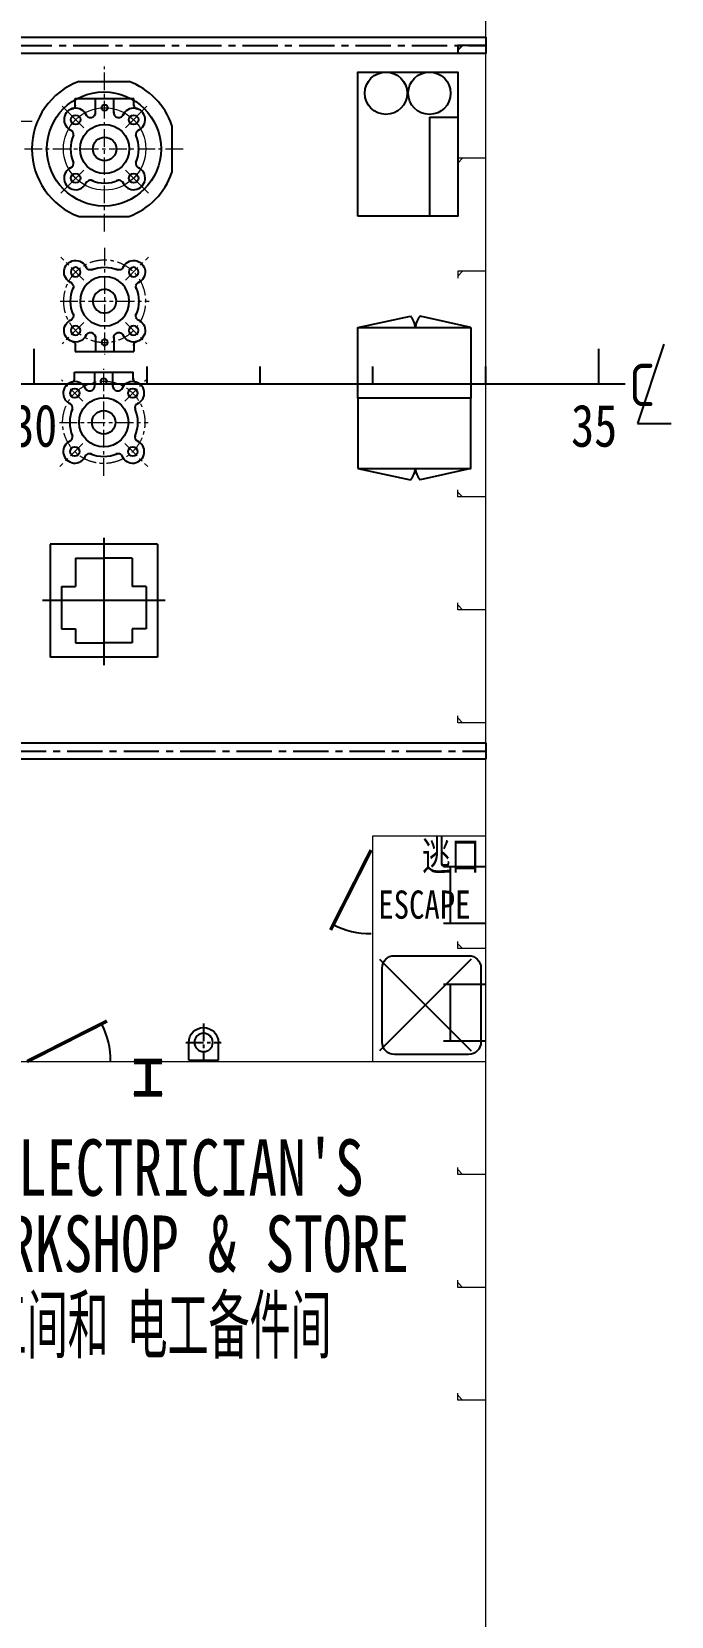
# Model space of a CAD drawing. Header units: millimetres. Extents: x -1838618 to -1600818, y -1770412 to -1553248.
# Drawn here: x -1769816 to -1765286, y -1694277 to -1683049 of the extents above; entities that cross this region are included whole.
import ezdxf
from ezdxf.enums import TextEntityAlignment as Align

# ---------------------------------------------------------------- set-up
doc = ezdxf.new("R2010")
doc.units = ezdxf.units.MM
doc.header["$LTSCALE"] = 100
for name, pattern in [('ACAD_ISO04W100', [30, 24, -3, 0, -3]), ('CENTER', [2, 1.25, -0.25, 0.25, -0.25]), ('CENTER1', [2, 1.25, -0.25, 0.25, -0.25])]:
    doc.linetypes.add(name, pattern=pattern)
for name, color, linetype in [('401texte', 4, 'Continuous'), ('402textc', 6, 'Continuous'), ('412equipment', 6, 'Continuous'), ('417accessory', 121, 'Continuous'), ('420beam', 112, 'Continuous'), ('421door', 121, 'Continuous')]:
    doc.layers.add(name, color=color, linetype=linetype)
doc.styles.add('HZ', font='romans.shx', dxfattribs={"width": 0.8, "height": 4, "bigfont": 'hzdx.shx'})
doc.styles.add('ROMANT', font='', dxfattribs={"width": 0.8})
doc.styles.get("Standard").update_dxf_attribs({"font": 'gbenor.shx', "width": 0.9, "bigfont": 'gbcbig.shx'})
doc.styles.get('ROMANT').set_extended_font_data('SimSun')

# ---------------------------------------------------------------- blocks, each defined once
blk = doc.blocks.new('67')
at = {"color": 4}
for p, q in [((22599.99999999348, 0), (22599.99999999348, 250)), ((26599.99999999348, 0), (26599.99999999348, 250)), ((27061.26141402987, 283.2020053626038), (26872.61765984865, -279.8563456460834)), ((23399.9999999936, 0), (23399.9999999936, 125)), ((24199.9999999936, 0), (24199.9999999936, 125)), ((24999.9999999936, 0), (24999.9999999936, 125)), ((24999.99999999348, 0), (24999.99999999348, 125)), ((24999.99999999348, 0), (24999.99999999348, 125)), ((25799.99999999348, 0), (25799.99999999348, 125)), ((26872.61765984865, -279.8563456460834), (27113.02318748157, -279.8563456460834))]:
    blk.add_line(p, q, dxfattribs=at)
at = {"color": 4, "ltscale": 100}
blk.add_line((26786.59345266689, 0), (-4089.119822900276, 0), dxfattribs=at)
at = {"color": 4}
blk.add_text('C', height=300, dxfattribs=at).set_placement((26813.57626630505, -156.2675505601801))
at = {"color": 4, "style": 'ROMANT', "width": 0.8}
for s, p in [('30', (22437.49888486927, -443.9903266094624)), ('35', (26403.46061888384, -443.9903266094624))]:
    blk.add_text(s, height=300, dxfattribs=at).set_placement(p)
blk = doc.blocks.new('LADDER-V')
at = {"color": 0}
for p, q in [((220.0000000352738, 200.3605220323516), (-80.53404958487954, 200.3605220323516)), ((-29.99971225616173, 200.1206289464753), (-29.99971225616173, -199.8794779676536)), ((220.0000000352738, -199.8794779676536), (-79.99971225616173, -199.8794779676536))]:
    blk.add_line(p, q, dxfattribs=at)
blk = doc.blocks.new('DOOR')
at = {"color": 2, "const_width": 25}
blk.add_lwpolyline([(100.0000000000145, 0), (665.7754578329186, 286.6465736741666)], dxfattribs=at)
at = {"color": 2}
blk.add_arc((100.0000000000145, 0), 591.815687038182, 0, 26.86876617434018, dxfattribs=at)
blk = doc.blocks.new('15X200')
at = {"const_width": 40}
for points in [[(-100, 230), (100, 230)], [(0, 230), (0, 0)], [(-100, 0), (100, 0)]]:
    blk.add_lwpolyline(points, dxfattribs=at)
blk = doc.blocks.new('FIREEXT')
at = {"color": 9, "linetype": 'CENTER'}
for p, q in [((-81.383171656169, 260, 590), (-81.383171656169, -10, 590)), ((43.616828343831, 125, 590), (-206.383171656169, 125, 590))]:
    blk.add_line(p, q, dxfattribs=at)
at = {"color": 9}
for p, q in [((-186.383171656169, 0, 590), (-186.383171656169, 125, 590)), ((23.616828343831, 0, 590), (23.616828343831, 125, 590)), ((23.616828343831, 0, 590), (-186.383171656169, 0, 590))]:
    blk.add_line(p, q, dxfattribs=at)
blk.add_circle((-81.383171656169, 125, 590), 65, dxfattribs=at)
blk.add_arc((-81.383171656169, 125, 590), 105, 0, 180, dxfattribs=at)
blk = doc.blocks.new('LOW PLATFOR')
at = {"color": 6, "linetype": 'Continuous', "lineweight": 20}
for p, q in [((-799.9999999990686, -14400.00001048995, 590), (-799.9999999990686, 14400.00001048995, 590)), ((-799.9999999990686, 1599.999999999767, 590), (-999.9999999990686, 1599.999999999767, 590)), ((-999.9999999990686, 1599.999999999767, 590), (-999.9999999990686, 1549.999999999767, 590)), ((-964.9999999990686, 1599.999999999767, 590), (-999.9999999990686, 1564.999999999767, 590)), ((-799.9999999990686, 799.9999999997672, 590), (-999.9999999990686, 799.9999999997672, 590)), ((-999.9999999990686, 799.9999999997672, 590), (-999.9999999990686, 749.9999999997672, 590)), ((-964.9999999990686, 799.9999999997672, 590), (-999.9999999990686, 764.999999999767, 590)), ((-999.9999999990686, -800.0000000004657, 590), (-999.9999999990686, -750.0000000004655, 590)), ((-964.9999999990686, -800.0000000004657, 590), (-999.9999999990686, -765.0000000004657, 590)), ((-799.9999999990686, -800.0000000004657, 590), (-999.9999999990686, -800.0000000004657, 590)), ((-999.9999999990686, -1600.000000000466, 590), (-999.9999999990686, -1550.000000000466, 590)), ((-964.9999999990686, -1600.000000000466, 590), (-999.9999999990686, -1565.000000000465, 590)), ((-799.9999999990686, -1600.000000000466, 590), (-999.9999999990686, -1600.000000000466, 590)), ((-999.9999999990686, -2400.000000000466, 590), (-999.9999999990686, -2350.000000000466, 590)), ((-964.9999999990686, -2400.000000000466, 590), (-999.9999999990686, -2365.000000000466, 590)), ((-799.9999999990686, -2400.000000000466, 590), (-999.9999999990686, -2400.000000000466, 590)), ((-1599.999999999069, -3200, 590), (-799.9999999990686, -3200, 590)), ((-1599.999999999069, -4800, 590), (-1599.999999999069, -3200, 590)), ((-999.9999999990686, -4000.000000000233, 590), (-999.9999999990686, -3950.000000000233, 590)), ((-964.9999999990686, -4000.000000000465, 590), (-999.9999999990686, -3965.000000000233, 590)), ((-799.9999999990686, -4000.000000000233, 590), (-999.9999999990686, -4000.000000000233, 590)), ((-4799.999999999185, -4799.999999999767, 590), (-799.9999999990686, -4800, 590)), ((-999.9999999990686, -5600.000000000233, 590), (-999.9999999990686, -5550.000000000233, 590)), ((-964.9999999990686, -5600.000000000466, 590), (-999.9999999990686, -5565.000000000233, 590)), ((-799.9999999990686, -5600.000000000233, 590), (-999.9999999990686, -5600.000000000233, 590)), ((-999.9999999990686, -6400.000000000233, 590), (-999.9999999990686, -6350.000000000233, 590)), ((-964.9999999990686, -6400.000000000466, 590), (-999.9999999990686, -6365.000000000232, 590)), ((-799.9999999990686, -6400.000000000233, 590), (-999.9999999990686, -6400.000000000233, 590)), ((-999.9999999990686, -7200.000000000233, 590), (-999.9999999990686, -7150.000000000233, 590)), ((-964.9999999990686, -7200.000000000466, 590), (-999.9999999990686, -7165.000000000233, 590)), ((-799.9999999990686, -7200.000000000233, 590), (-999.9999999990686, -7200.000000000233, 590))]:
    blk.add_line(p, q, dxfattribs=at)
at = {"linetype": 'CENTER', "ltscale": 2}
for p, q in [((-15723.63969012897, 2400.001460369677, 590), (-799.9999999990686, 2400.001460369677, 590)), ((-15765.68042616057, -2600, 590), (-799.9999999990686, -2600, 590))]:
    blk.add_line(p, q, dxfattribs=at)
at = {"color": 3}
for p, q in [((-799.9999999990686, 2399.999999999767, 590), (-999.9999999990686, 2399.999999999767, 590)), ((-999.9999999990686, 2399.999999999767, 590), (-999.9999999990686, 2349.999999999767, 590)), ((-964.9999999990686, 2399.999999999767, 590), (-999.9999999990686, 2364.999999999767, 590))]:
    blk.add_line(p, q, dxfattribs=at)
at = {"color": 9, "linetype": 'CENTER1', "lineweight": 20}
for p, q in [((-3500.709352167906, 1081.482893437147, 590), (-3500.709352167906, 2250.545674707508, 590)), ((-4012.992194431601, 1859.545552001335, 1180), (-4958.677329693222, 1859.545552001335, 1180)), ((-4068.479114770656, 1666.014284072211, 590), (-2932.939589565155, 1666.014284072211, 590)), ((-3648.963272597524, 736.1094729269389, 590), (-3811.847130520037, 900.2223297364544, 590)), ((-3500.709352167789, 964.8679709881545, 590), (-3500.709352167789, 208.6059092066717, 590)), ((-3352.45543173817, 736.1094729269389, 590), (-3189.571573815658, 900.2223297364544, 590)), ((-3815.064831845928, 586.7369400972965, 590), (-3186.35387248965, 586.7369400972965, 590)), ((-3648.963272597524, 437.3644072678871, 590), (-3800.593425437809, 284.5901675212663, 590)), ((-3352.45543173817, 437.3644072678871, 590), (-3200.825278897887, 284.5901675212663, 590)), ((-3655.031141701969, -121.8096768371761, 590), (-3806.661294542254, 30.96456290944479, 590)), ((-3506.777221272234, -649.3132405574434, 590), (-3506.777221272234, 106.9488212240394, 590)), ((-3358.523300842615, -121.8096768371761, 590), (-3206.893148002331, 30.96456290944479, 590)), ((-3821.132700950374, -271.1822096665855, 590), (-3192.421741594095, -271.1822096665855, 590)), ((-3655.031141701969, -420.5547424962278, 590), (-3817.914999624482, -584.6675993057434, 590)), ((-3358.523300842615, -420.5547424962278, 590), (-3195.639442920103, -584.6675993057434, 590))]:
    blk.add_line(p, q, dxfattribs=at)
at = {"color": 9, "lineweight": 20}
for p, q in [((-3648.963272597641, 1815.386816901853, 590), (-3800.593425437809, 1968.161056648474, 590)), ((-3352.455431738287, 1815.386816901853, 590), (-3200.825278897887, 1968.161056648474, 590)), ((-3648.963272597641, 1516.641751242801, 590), (-3811.847130520037, 1352.528894433286, 590)), ((-3352.455431738287, 1516.641751242801, 590), (-3189.571573815774, 1352.528894433286, 590))]:
    blk.add_line(p, q, dxfattribs=at)
at = {"color": 9, "lineweight": -3}
for p, q in [((-1200.049933329457, 1890.404097435996, 1180), (-1200.049933329457, 1190.404097435996, 1180)), ((-1200.049933329457, 1890.404097435996, 1180), (-1000.049933329457, 1890.404097435996, 1180)), ((-1707.200618391041, 401.2642042960505, 1180), (-1334.865695247543, 480.2381932367571, 1180)), ((-907.2006183910415, 401.2642042960505, 1180), (-1264.584666654933, 480.2381932367571, 1180)), ((-1707.200618391041, 401.2642042960505, 1180), (-907.2006183910415, 401.2642042960505, 1180)), ((-1707.200618391041, -98.7357957039494, 1180), (-1707.200618391041, 401.2642042960505, 1180)), ((-907.2006183910415, 401.2642042960505, 1180), (-907.2006183910415, -98.7357957039494, 1180)), ((-907.2006183910415, -98.7357957039494, 1180), (-1707.200618391041, -98.7357957039494, 1180)), ((-907.2006183910415, -98.7357957039494, 1180), (-1707.200618391041, -98.7357957039494, 1180)), ((-1707.200618391041, -98.7357957039494, 1180), (-1707.200618391041, -598.7357957039494, 1180)), ((-907.2006183910415, -598.7357957039494, 1180), (-907.2006183910415, -98.7357957039494, 1180)), ((-1707.200618391041, -598.7357957039494, 1180), (-1334.865695247543, -677.7097846446558, 1180)), ((-1707.200618391041, -598.7357957039494, 1180), (-907.2006183910415, -598.7357957039494, 1180)), ((-907.2006183910415, -598.7357957039494, 1180), (-1264.584666654933, -677.7097846446558, 1180))]:
    blk.add_line(p, q, dxfattribs=at)
at = {"color": 9, "linetype": 'ACAD_ISO04W100', "ltscale": 25}
for p, q in [((-1554.371843320201, -4075.628156644059, 590), (-905.6281566780526, -4724.371843355941, 590)), ((-905.6281566780526, -4075.628156644059, 590), (-1554.371843320085, -4724.371843355941, 590))]:
    blk.add_line(p, q, dxfattribs=at)
at = {"ltscale": 30}
for p, q in [((-3093.372849751264, -4799.999999999767, 590), (-3293.372849751264, -4799.999999999767, 590)), ((-3199.999999999069, -4799.999999999767, 590), (-3199.999999999069, -5029.999999999767, 590)), ((-3293.372849751264, -5029.999999999767, 590), (-3093.372849751264, -5029.999999999767, 590))]:
    blk.add_line(p, q, dxfattribs=at)
at = {"color": 9, "lineweight": -3, "elevation": 1180}
blk.add_lwpolyline([(-1708.049933328759, 1190.404097435996), (-1708.049933328759, 2210.904097435996), (-1000.049933328759, 2210.904097435996), (-1000.049933328759, 1190.404097435996)], close=True, dxfattribs=at)
at = {"const_width": 25, "elevation": 590}
blk.add_lwpolyline([(-1613.562727963901, -3301.946673707338), (-1900.209301638301, -3867.722131540068)], dxfattribs=at)
at = {"color": 3, "ltscale": 0.1, "elevation": 590}
blk.add_lwpolyline([(-1447.925403792295, -4050), (-922.9254038536454, -4050, -0.4142135623730951), (-835.4254038536454, -4137.5), (-835.4254038536454, -4662.5, -0.4142135623730951), (-922.9254038536454, -4750), (-1447.925403792295, -4750, -0.4142135623730951), (-1535.425403792294, -4662.5), (-1535.425403792294, -4137.5, -0.4142135623730951)], format="xyb", close=True, dxfattribs=at)
at = {"color": 9, "lineweight": -3}
for centre in [(-1508.049933328759, 2060.904097435996, 1180), (-1200.049933328759, 2060.904097435996, 1180)]:
    blk.add_circle(centre, 150, dxfattribs=at)
for centre, radius, start, end in [((-1419.656912283972, 396.1951832219493, 1180), 119.3849991358089, 0.6677250696388753, 44.74608925192352), ((-1179.793449618621, 396.1951832219493, 1180), 119.3849991358076, 135.2539107480764, 179.3322749303611), ((-1419.656912283972, -593.666774629848, 1180), 119.3849991358089, 315.2539107480765, 359.3322749303611), ((-1179.793449618621, -593.666774629848, 1180), 119.3849991358076, 180.6677250696388, 224.7460892519235)]:
    blk.add_arc(centre, radius, start, end, dxfattribs=at)
blk.add_arc((-1613.562727963901, -3301.946673707338, 590), 591.815687038182, 243.1312338305288, 270)
at = {"color": 9, "lineweight": 20}
blk.add_ellipse((-3500.709352167906, 1666.014284072211, 590), major_axis=(-206.1923373959992, 206.1923373959993), ratio=0.9999999999999836, start_param=3.926990816987249, end_param=10.21017612416683, dxfattribs=at)
at = {"color": 9, "linetype": 'CENTER1', "lineweight": 20, "extrusion": (0, 0, -1)}
blk.add_ellipse((-3500.709352167789, 586.7369400972965, 590), major_axis=(-288.5405483201327, 42.12970421166316), ratio=0.9999999999980259, start_param=0.6404130254240661, end_param=6.923598332603652, dxfattribs=at)
at = {"color": 9, "linetype": 'CENTER1', "lineweight": 20}
blk.add_ellipse((-3506.777221272234, -271.1822096665855, 590), major_axis=(-206.1923373959992, 206.1923373959993), ratio=0.9999999999999836, start_param=3.926990816987249, end_param=10.21017612416683, dxfattribs=at)
at = {"layer": '412equipment', "color": 9}
for p, q in [((-3681.252100749873, 2144.814284076915, 590), (-3329.965551046655, 2144.814284076915, 590)), ((-3708.621803217567, 1969.955879844259, 590), (-3708.621803217567, 2022.414284075843, 590)), ((-3708.621803217567, 2022.414284075843, 590), (-3292.796901118244, 2022.414284075843, 590)), ((-3565.095143460786, 1918.882216734812, 590), (-3565.095143460786, 2022.414284075843, 590)), ((-3436.323560875143, 1918.882216734812, 590), (-3436.323560875143, 2022.414284075843, 590)), ((-3292.796901118244, 1969.955879844259, 590), (-3292.796901118244, 2022.414284075843, 590)), ((-3787.989352170728, 1887.954284074483, 590), (-3786.612198139308, 1887.954284074483, 590)), ((-3213.429352165083, 1887.954284074483, 590), (-3214.806506196503, 1887.954284074483, 590)), ((-3023.709352163249, 1832.966065191664, 590), (-3023.709352163249, 1499.062502952991, 590)), ((-3787.989352170728, 1444.074284070171, 590), (-3786.612198139308, 1444.074284070171, 590)), ((-3213.429352165083, 1444.074284070171, 590), (-3214.806506196503, 1444.074284070171, 590)), ((-3681.252100749873, 1187.21428406774, 590), (-3329.965551046655, 1187.21428406774, 590)), ((-3787.989352170611, 808.676940099569, 590), (-3786.612198139308, 808.676940099569, 590)), ((-3213.429352165083, 808.676940099569, 590), (-3214.806506196503, 808.676940099569, 590)), ((-3787.989352170611, 364.796940095257, 590), (-3786.612198139308, 364.796940095257, 590)), ((-3213.429352165083, 364.796940095257, 590), (-3214.806506196503, 364.796940095257, 590)), ((-3708.621803217567, 282.7953443252482, 590), (-3708.621803217567, 230.3369400938973, 590)), ((-3708.621803217567, 230.3369401008822, 590), (-3292.796901118127, 230.3369401008822, 590)), ((-3565.095143460669, 333.8690074349288, 590), (-3565.095143460669, 230.3369400938973, 590)), ((-3436.323560875143, 333.8690074349288, 590), (-3436.323560875143, 230.3369400938973, 590)), ((-3292.796901118127, 282.7953443252482, 590), (-3292.796901118127, 230.3369400938973, 590)), ((-3714.689672322013, 32.75938610546291, 590), (-3714.689672322013, 85.21779033681378, 590)), ((-3714.689672322013, 85.21779032982886, 590), (-3298.864770222572, 85.21779032982886, 590)), ((-3571.163012565114, -18.31427700421773, 590), (-3571.163012565114, 85.21779033681378, 590)), ((-3442.391429979587, -18.31427700421773, 590), (-3442.391429979587, 85.21779033681378, 590)), ((-3298.864770222572, 32.75938610546291, 590), (-3298.864770222572, 85.21779033681378, 590)), ((-3794.057221275056, -49.24220966454595, 590), (-3792.680067243753, -49.24220966454595, 590)), ((-3219.497221269528, -49.24220966454595, 590), (-3220.874375300948, -49.24220966454595, 590)), ((-3794.057221275056, -493.1222096688579, 590), (-3792.680067243753, -493.1222096688579, 590)), ((-3219.497221269528, -493.1222096688579, 590), (-3220.874375300948, -493.1222096688579, 590)), ((-3506.777221271419, -1089.185439362656, 1180), (-3506.777221271419, -1991.185439362656, 1180)), ((-3126.777221271419, -1134.185439362656, 1180), (-3886.777221271419, -1134.185439362656, 1180)), ((-3886.777221271419, -1134.185439362656, 1180), (-3886.777221271419, -1934.185439362656, 1180)), ((-3706.777221271419, -1234.185439362656, 1180), (-3506.777221271419, -1234.185439362656, 1180)), ((-3706.777221271419, -1234.185439362656, 1180), (-3706.777221271419, -1434.185439362656, 1180)), ((-3306.777221271419, -1234.185439362656, 1180), (-3506.777221271419, -1234.185439362656, 1180)), ((-3306.777221271419, -1234.185439362656, 1180), (-3306.777221271419, -1434.185439362656, 1180)), ((-3126.777221271419, -1134.185439362656, 1180), (-3126.777221271419, -1934.185439362656, 1180)), ((-3806.777221271419, -1434.185439362656, 1180), (-3806.777221271419, -1734.185439362656, 1180)), ((-3806.777221271419, -1434.185439362656, 1180), (-3706.777221271419, -1434.185439362656, 1180)), ((-3206.777221271419, -1434.185439362656, 1180), (-3306.777221271419, -1434.185439362656, 1180)), ((-3206.777221271419, -1434.185439362656, 1180), (-3206.777221271419, -1734.185439362656, 1180)), ((-3071.777221271419, -1534.185439362656, 1180), (-3941.777221271419, -1534.185439362656, 1180)), ((-3806.777221271419, -1734.185439362656, 1180), (-3706.777221271419, -1734.185439362656, 1180)), ((-3706.777221271419, -1734.185439362656, 1180), (-3706.777221271419, -1834.185439362656, 1180)), ((-3206.777221271419, -1734.185439362656, 1180), (-3306.777221271419, -1734.185439362656, 1180)), ((-3306.777221271419, -1734.185439362656, 1180), (-3306.777221271419, -1834.185439362656, 1180)), ((-3706.777221271419, -1834.185439362656, 1180), (-3506.777221271419, -1834.185439362656, 1180)), ((-3306.777221271419, -1834.185439362656, 1180), (-3506.777221271419, -1834.185439362656, 1180)), ((-3126.777221271419, -1934.185439362656, 1180), (-3886.777221271419, -1934.185439362656, 1180))]:
    blk.add_line(p, q, dxfattribs=at)
blk.add_circle((-3505.608825898264, 1666.014284072211, 590), 404.3248962246805, dxfattribs=at)
for start, end in [(110.1450870647635, 249.8549129352365), (19.10840007858204, 69.85491293523651), (290.1450870647634, 340.8915999214179)]:
    blk.add_arc((-3505.608825898264, 1666.014284072211, 590), 510.0000000049476, start, end, dxfattribs=at)
for centre, major_axis, ratio, start_param, end_param in [((-3706.125276343664, 1872.980122066568, 590), (-57.88942091596456, 57.88942091596456), 0.9999999999999648, 4.296192157085596, 8.262661604382801), ((-3731.631469016196, 1974.568503485527, 590), (-16.5939901322215, 16.5939901322215), 0.9999999999999438, 2.403294575289584, 4.124833075636932), ((-3600.693056915887, 1923.586924935924, 590), (25.39040883502273, 25.39040883502273), 0.9999999999997387, 2.624379523181085, 5.629188089412852), ((-3500.709352167906, 1957.614284075098, 590), (15.27350647377798, 15.27350647377798), 0.9999999999999488, 5.497787143782112, 11.7809724509617), ((-3400.725647419924, 1923.586924935924, 590), (25.39040883502132, 25.39040883502132), 0.9999999999998564, 2.224793544561439, 5.229602110793214), ((-3295.293427992147, 1872.980122066568, 590), (57.88942091596458, 57.88942091596458), 0.9999999999999717, 4.30370900997638, 8.270178457273525), ((-3269.787235319615, 1974.568503485527, 590), (16.5939901322215, 16.5939901322215), 0.9999999999999428, 2.158352231542653, 3.879890731890047), ((-3757.523160519777, 1767.931281557306, 590), (25.39040883501951, 25.3904088350195), 0.9999999999999823, 4.892260166611919, 6.792881584697432), ((-3706.125276343664, 1872.980122066568, 590), (23.67393503435871, 23.67393503435871), 0.9999999999997813, 5.497787143782028, 11.78097245096161), ((-3500.709352167906, 1666.014284072211, 590), (-123.2348963055797, 123.2348963055797), 0.9999999999999655, 3.926990816987258, 10.21017612416684), ((-3295.293427992147, 1872.980122066568, 590), (23.67393503435871, 23.67393503435871), 0.9999999999997813, 5.497787143782028, 11.78097245096161), ((-3243.895543816034, 1767.931281557306, 590), (-25.39040883502003, 25.39040883502003), 0.9999999999999548, -0.5096962775178575, 1.390925140567671), ((-3500.709352167906, 1666.014284072211, 590), (170.7334044284518, 170.7334044284518), 1, 1.9448230725791, 2.767565907805589), ((-3500.709352167906, 1666.014284072211, 590), (-58.81011849605087, 58.81011849605087), 0.999999999999979, 3.926990816987252, 10.21017612416684), ((-3500.709352167906, 1666.014284072211, 590), (170.7334044284535, 170.7334044284535), 0.9999999999999998, 5.086415726168874, 5.9091585613954), ((-3757.523160519777, 1564.097286587348, 590), (-25.3904088350195, 25.3904088350195), 0.9999999999999825, 2.631896376071946, 4.53251779415746), ((-3243.895543816034, 1564.097286587348, 590), (25.39040883502003, 25.39040883502003), 0.999999999999955, 1.750667513022121, 3.65128893110765), ((-3706.125276343664, 1459.048446078086, 590), (57.88942091596458, 57.88942091596458), 0.9999999999999758, 1.162116356386573, 5.128585803683737), ((-3706.125276343664, 1459.048446078086, 590), (23.67393503435692, 23.67393503435692), 0.999999999999802, 5.497787143782039, 11.78097245096162), ((-3295.293427992147, 1459.048446078086, 590), (-57.88942091596455, 57.88942091596456), 0.9999999999999575, 1.15459950349581, 5.121068950793006), ((-3295.293427992147, 1459.048446078086, 590), (23.67393503435692, 23.67393503435692), 0.999999999999802, 5.497787143782039, 11.78097245096162), ((-3600.693056915887, 1408.441643208731, 590), (-25.39040883502043, 25.39040883502043), 0.9999999999999319, -1.383408287676924, 0.5172131304086243), ((-3500.709352167906, 1666.014284072211, 590), (-170.7334044284537, 170.7334044284537), 0.9999999999999978, 1.952339925469875, 2.760049054914817), ((-3400.725647419924, 1408.441643208731, 590), (25.39040883501974, 25.39040883501973), 0.9999999999999737, 5.765972176770988, 7.666593594856528), ((-3712.19314544811, -64.21637167246081, 590), (-57.88942091596455, 57.88942091596458), 0.9999999999999648, 4.296192157085596, 8.262661604382801), ((-3737.699338120641, 37.37200974673033, 590), (-16.5939901322215, 16.5939901322215), 0.9999999999999438, 2.403294575289584, 4.124833075636932), ((-3506.777221272234, 20.41779033606872, 590), (15.27350647377799, 15.27350647377798), 0.9999999999999488, 5.497787143782112, 11.7809724509617), ((-3301.361297096592, -64.21637167246081, 590), (57.8894209159646, 57.88942091596456), 0.9999999999999717, 4.30370900997638, 8.270178457273525), ((-3275.85510442406, 37.37200974673033, 590), (16.5939901322215, 16.59399013222149), 0.9999999999999428, 2.158352231542653, 3.879890731890047), ((-3712.19314544811, -64.21637167246081, 590), (23.67393503435872, 23.67393503435871), 0.9999999999997813, 5.497787143782028, 11.78097245096161), ((-3506.777221272234, -271.1822096665855, 590), (-123.2348963055797, 123.2348963055797), 0.9999999999999655, 3.926990816987258, 10.21017612416684), ((-3606.760926020332, -13.6095688031055, 590), (25.39040883502274, 25.39040883502273), 0.9999999999997387, 2.624379523181085, 5.629188089412852), ((-3406.793516524369, -13.6095688031055, 590), (25.39040883502133, 25.3904088350213), 0.9999999999998564, 2.224793544561439, 5.229602110793214), ((-3301.361297096592, -64.21637167246081, 590), (23.67393503435872, 23.67393503435871), 0.9999999999997813, 5.497787143782028, 11.78097245096161), ((-3506.777221272234, -271.1822096665855, 590), (170.7334044284519, 170.7334044284518), 1, 1.9448230725791, 2.767565907805589), ((-3763.591029624222, -169.2652121817227, 590), (25.39040883501951, 25.39040883501949), 0.9999999999999825, 4.892260166611919, 6.792881584697432), ((-3506.777221272234, -271.1822096665855, 590), (-58.81011849605084, 58.81011849605091), 0.999999999999979, 3.926990816987252, 10.21017612416684), ((-3249.963412920479, -169.2652121817227, 590), (-25.39040883502002, 25.39040883502003), 0.9999999999999548, -0.5096962775178575, 1.390925140567671), ((-3506.777221272234, -271.1822096665855, 590), (170.7334044284536, 170.7334044284535), 0.9999999999999998, 5.086415726168874, 5.9091585613954), ((-3712.19314544811, -478.1480476609431, 590), (57.8894209159646, 57.88942091596456), 0.9999999999999758, 1.162116356386573, 5.128585803683737), ((-3763.591029624222, -373.0992071516812, 590), (-25.39040883501949, 25.39040883501951), 0.9999999999999825, 2.631896376071946, 4.53251779415746), ((-3712.19314544811, -478.1480476609431, 590), (23.67393503435694, 23.67393503435692), 0.9999999999998024, 5.497787143782039, 11.78097245096162), ((-3301.361297096592, -478.1480476609431, 590), (-57.88942091596455, 57.88942091596458), 0.9999999999999575, 1.15459950349581, 5.121068950793006), ((-3301.361297096592, -478.1480476609431, 590), (23.67393503435694, 23.67393503435692), 0.9999999999998024, 5.497787143782039, 11.78097245096162), ((-3249.963412920479, -373.0992071516812, 590), (25.39040883502004, 25.39040883502001), 0.999999999999955, 1.750667513022121, 3.65128893110765), ((-3606.760926020332, -528.7548505302984, 590), (-25.39040883502042, 25.39040883502044), 0.9999999999999319, -1.383408287676924, 0.5172131304086243), ((-3506.777221272234, -271.1822096665855, 590), (-170.7334044284536, 170.7334044284538), 0.9999999999999978, 1.952339925469875, 2.760049054914817), ((-3406.793516524369, -528.7548505302984, 590), (25.39040883501974, 25.39040883501972), 0.9999999999999737, 5.765972176770988, 7.666593594856528)]:
    blk.add_ellipse(centre, major_axis=major_axis, ratio=ratio, start_param=start_param, end_param=end_param, dxfattribs=at)
at = {"layer": '412equipment', "color": 9, "extrusion": (0, 0, -1)}
for centre, major_axis, ratio, start_param, end_param in [((-3706.125276343664, 793.7027780916541, 590), (-57.88942091593889, 57.88942091593888), 0.9999999999997017, 4.303709009976364, 8.270178457274517), ((-3706.125276343664, 793.7027780916541, 590), (-23.67393503431231, 23.6739350343123), 1, 3.141592653589793, 9.42477796076938), ((-3500.709352167789, 586.7369400972965, 590), (170.7334044285669, 170.7334044285669), 0.9999999999999998, -1.1892527281198, -0.3815435986750961), ((-3400.725647419924, 844.3095809610095, 590), (-25.39040883504525, 25.39040883504525), 0.9999999999997047, 2.624379523183021, 4.525000941264704), ((-3295.293427992147, 793.7027780916541, 590), (57.88942091599673, 57.88942091599673), 0.9999999999988254, 4.296192157084979, 8.262661604381165), ((-3295.293427992147, 793.7027780916541, 590), (-23.67393503437051, 23.67393503437051), 0.9999999999975413, 3.141592653587334, 9.42477796076692), ((-3757.523160519777, 688.6539375823922, 590), (-25.39040883505335, 25.39040883505335), 0.999999999996978, 1.061100049277707, 2.961721467364112), ((-3500.709352167789, 586.7369400972965, 590), (-171.0600660022751, 33.34866045701529), 0.999999999997485, 0.5928602355386792, 6.876045542718265), ((-3243.895543816034, 688.6539375823922, 590), (25.3904088350022, 25.39040883500221), 0.9999999999974997, 3.321463839813536, 5.222085257902101), ((-3500.709352167789, 586.7369400972965, 590), (170.7334044283194, 170.7334044283194), 0.999999999999474, 0.3740267457840327, 1.196769581010337), ((-3706.125276343664, 379.7711021031719, 590), (-57.88942091595672, 57.88942091595672), 0.9999999999996974, 2.725395830292189, 6.69186527758813), ((-3757.523160519777, 484.8199426124337, 590), (25.39040883505335, 25.39040883505335), 0.9999999999969778, 0.1798711862256808, 2.080492604312085), ((-3295.293427992147, 379.7711021031719, 590), (-57.88942091599702, 57.88942091599702), 0.999999999999426, 1.162116356387994, 5.128585803681969), ((-3243.895543816034, 484.8199426124337, 590), (-25.3904088350022, 25.3904088350022), 0.9999999999974999, 4.202692702867278, 6.103314120955842), ((-3706.125276343664, 379.7711021031719, 590), (-23.67393503431231, 23.6739350343123), 1, 3.141592653589793, 9.42477796076938), ((-3600.693056915887, 329.1642992338166, 590), (25.39040883534795, 25.39040883534797), 0.9999999999785494, 4.195175849988122, 7.199984416217276), ((-3400.725647419924, 329.1642992338166, 590), (25.39040883509914, 25.39040883509914), 0.9999999999997191, 3.79558987135749, 6.800398437586352), ((-3295.293427992147, 379.7711021031719, 590), (-23.67393503437051, 23.67393503437051), 0.9999999999975413, 3.141592653587334, 9.42477796076692), ((-3500.709352167789, 295.1369400946423, 590), (15.27350647380808, 15.27350647380808), 0.999999999996189, 1.570796326794896, 7.853981633974482)]:
    blk.add_ellipse(centre, major_axis=major_axis, ratio=ratio, start_param=start_param, end_param=end_param, dxfattribs=at)
at = {"layer": '412equipment', "color": 9, "extrusion": (0, 0, -0.9999999999999998)}
for centre, major_axis, ratio, start_param, end_param in [((-3600.693056915887, 844.3095809610095, 590), (-25.39040883507477, 25.39040883507477), 0.9999999999958497, 3.328980692707911, 5.22960211078869), ((-3500.709352167789, 586.7369400972965, 590), (-170.7334044283803, 170.7334044283803), 0.999999999999474, 5.08641572616944, 5.90915856139536), ((-3500.709352167789, 586.7369400972965, 590), (-82.53749907042238, 10.23822847466101), 0.9999999999918981, 0.6619852047701295, 6.945170511949715), ((-3731.631469016196, 278.1827206842136, 590), (-16.59399013224354, 16.59399013224354), 0.999999999996386, 0.8324982484989952, 2.554036748842266), ((-3269.787235319615, 278.1827206842136, 590), (16.59399013224355, 16.59399013224355), 0.9999999999963858, 3.729148558337318, 5.45068705868059)]:
    blk.add_ellipse(centre, major_axis=major_axis, ratio=ratio, start_param=start_param, end_param=end_param, dxfattribs=at)
at = {"layer": '420beam'}
for p, q in [((-15654.87410579598, 2458.001460369676, 590), (-799.9999999990686, 2458.001460369676, 590)), ((-799.9999999990686, 2458.001460369676, 590), (-799.9999999990686, 2342.001460369676, 590)), ((-799.9999999990686, 2342.001460369676, 590), (-15654.87410579598, 2342.001460369676, 590)), ((-15660.00000006903, -2542, 590), (-799.9999999990686, -2542, 590)), ((-799.9999999990686, -2542, 590), (-799.9999999990686, -2658, 590)), ((-799.9999999990686, -2658, 590), (-15660.00000006903, -2658, 590))]:
    blk.add_line(p, q, dxfattribs=at)
blk.add_blockref('15X200', (-3193.372849751264, -5029.999999999767, 590))
at = {"layer": '412equipment', "xscale": -1}
blk.add_blockref('FIREEXT', (-2881.383171656169, -4790, 590), dxfattribs=at)
at = {"layer": '417accessory', "color": 9, "xscale": -1, "rotation": 180}
for p in [(-1020.000000034459, -3621.531243283069, 590), (-1020.778776995605, -4454.302977809915, 590), (-1020.778776995721, -4454.302977809915, 590)]:
    blk.add_blockref('LADDER-V', p, dxfattribs=at)
at = {"layer": '421door'}
blk.add_blockref('DOOR', (-4149.999999998953, -4800, 590), dxfattribs=at)
at = {"layer": '401texte', "style": 'ROMANT', "width": 0.8}
blk.add_text('ESCAPE', height=200, dxfattribs=at).set_placement((-1235.629349119845, -3688.182942475425, 590), align=Align.MIDDLE_CENTER)
at = {"layer": '401texte', "style": 'ROMANT', "width": 0.75}
for s, p in [("ELECTRICIAN'S", (-2992.368370618206, -5751.445833122125, 590)), ('WORKSHOP & STORE', (-2975.561743472935, -6290.823821796104, 590))]:
    blk.add_text(s, height=400, dxfattribs=at).set_placement(p, align=Align.CENTER)
at = {"layer": '402textc', "style": 'HZ', "width": 0.9}
blk.add_text('逃口', height=240, dxfattribs=at).set_placement((-1253.542081992142, -3469.575643766672, 600))
at = {"layer": '402textc', "color": 2, "style": 'HZ', "width": 0.679}
for s, p in [('电工间和', (-4052.157102551544, -6904.419832737883, 590)), ('电工备件间', (-2619.73697905778, -6906.225314363604, 590))]:
    blk.add_text(s, height=450, dxfattribs=at).set_placement(p, align=Align.CENTER)

msp = doc.modelspace()

# ---------------------------------------------------------------- block references
at = {"color": 7}
msp.add_blockref('67', (-1792398.604710713, -1685545.742602988), dxfattribs=at)
at = {"layer": '412equipment', "color": 7}
msp.add_blockref('LOW PLATFOR', (-1765798.604710719, -1685545.742602988), dxfattribs=at)

doc.saveas('drawing.dxf')
